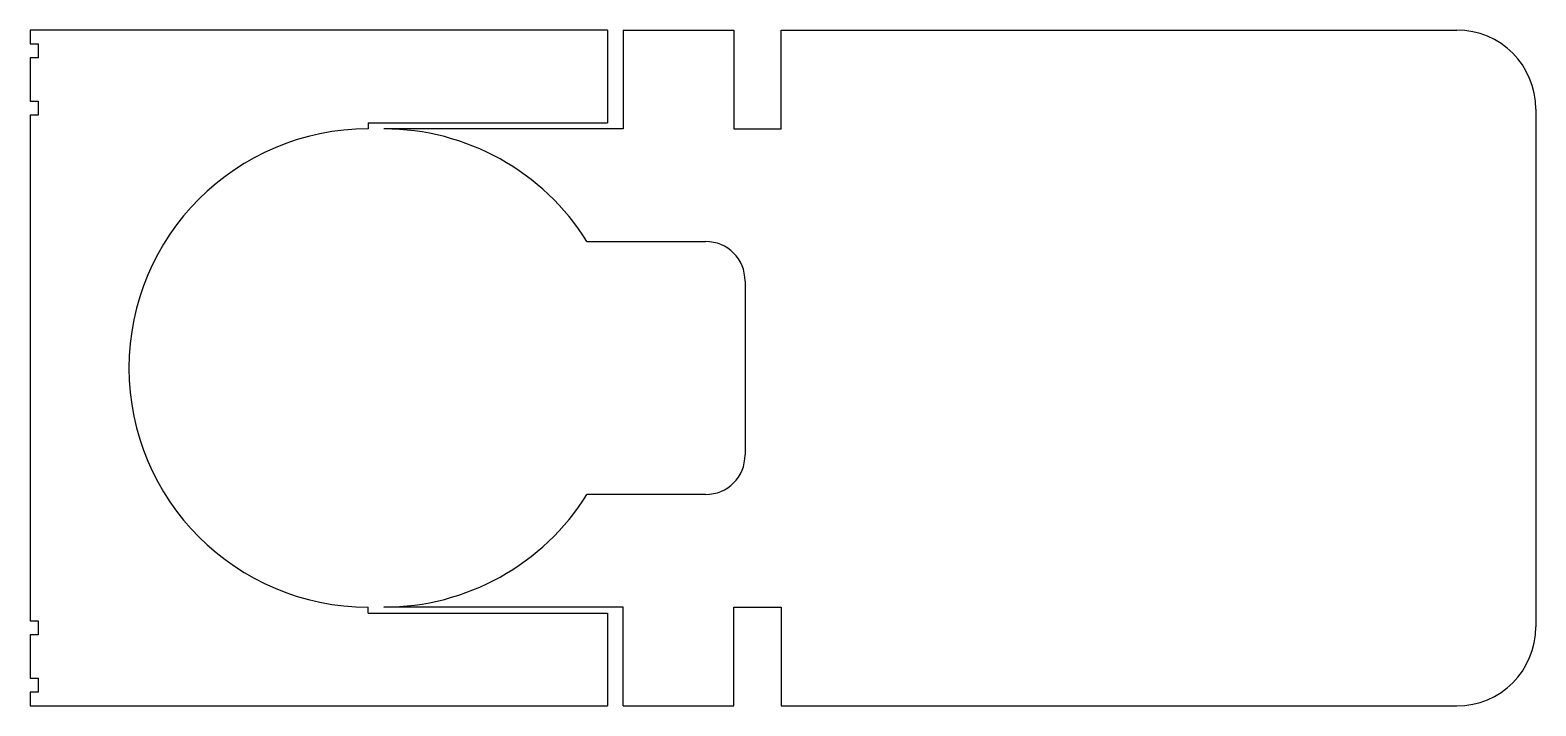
# Model space of a CAD drawing. Extents: x -73 to 117, y 0 to 86.
import ezdxf

# ---------------------------------------------------------------- set-up
doc = ezdxf.new("R2010")
doc.units = 0
doc.layers.add('Sketch', color=7, linetype='CONTINUOUS')

msp = doc.modelspace()

# ---------------------------------------------------------------- linework, layer by layer
at = {"layer": 'Sketch'}
for p, q in [((-60.5, 85.5), (-73, 85.5)), ((-73, 85.5), (-73, 83.75)), ((0, 85.5), (-60.5, 85.5)), ((0, 85.5), (0, 73.75)), ((2, 85.5), (16, 85.5)), ((2, 85.5), (2, 73)), ((16, 85.5), (16, 73)), ((22, 85.5), (107.42, 85.5)), ((22, 73), (22, 85.5)), ((-73, 83.75), (-72, 83.75)), ((-72, 82), (-73, 82)), ((-73, 82), (-73, 76.5)), ((-72, 83.75), (-72, 82)), ((-73, 76.5), (-72, 76.5)), ((-72, 76.5), (-72, 74.75)), ((-72, 74.75), (-73, 74.75)), ((-73, 74.75), (-73, 42.75)), ((117.42, 75.5), (117.42, 10)), ((-30.25, 73.75), (-30.25, 73)), ((-30.25, 73.75), (0, 73.75)), ((2, 73), (-28.25, 73)), ((16, 73), (22, 73)), ((-2.58, 58.75), (12.42, 58.75)), ((17.42, 53.75), (17.42, 31.75)), ((-73, 42.75), (-73, 10.75)), ((12.42, 26.75), (-2.58, 26.75)), ((-30.25, 11.75), (-30.25, 12.5)), ((-30.25, 11.75), (0, 11.75)), ((2, 12.5), (-28.25, 12.5)), ((0, 11.75), (0, 0)), ((2, 0), (2, 12.5)), ((16, 0), (16, 12.5)), ((16, 12.5), (22, 12.5)), ((22, 12.5), (22, 0)), ((-73, 10.75), (-72, 10.75)), ((-72, 10.75), (-72, 9)), ((-72, 9), (-73, 9)), ((-73, 9), (-73, 3.5)), ((-73, 3.5), (-72, 3.5)), ((-72, 3.5), (-72, 1.75)), ((-72, 1.75), (-73, 1.75)), ((-73, 1.75), (-73, 0)), ((-73, 0), (-60.5, 0)), ((-60.5, 0), (0, 0)), ((2, 0), (16, 0)), ((22, 0), (107.42, 0))]:
    msp.add_line(p, q, dxfattribs=at)
for centre, radius, start, end in [((107.42, 75.5), 10, 0, 90), ((-30.25, 42.75), 30.25, 90.0001, -89.9999), ((-28.25, 42.75), 30.25, 31.9329, 90), ((12.42, 53.75), 5, 0, 90), ((12.42, 31.75), 5, -90, 0), ((-28.25, 42.75), 30.25, -90, -31.9329), ((107.42, 10), 10, -90, 0)]:
    msp.add_arc(centre, radius, start, end, dxfattribs=at)

doc.saveas('drawing.dxf')
